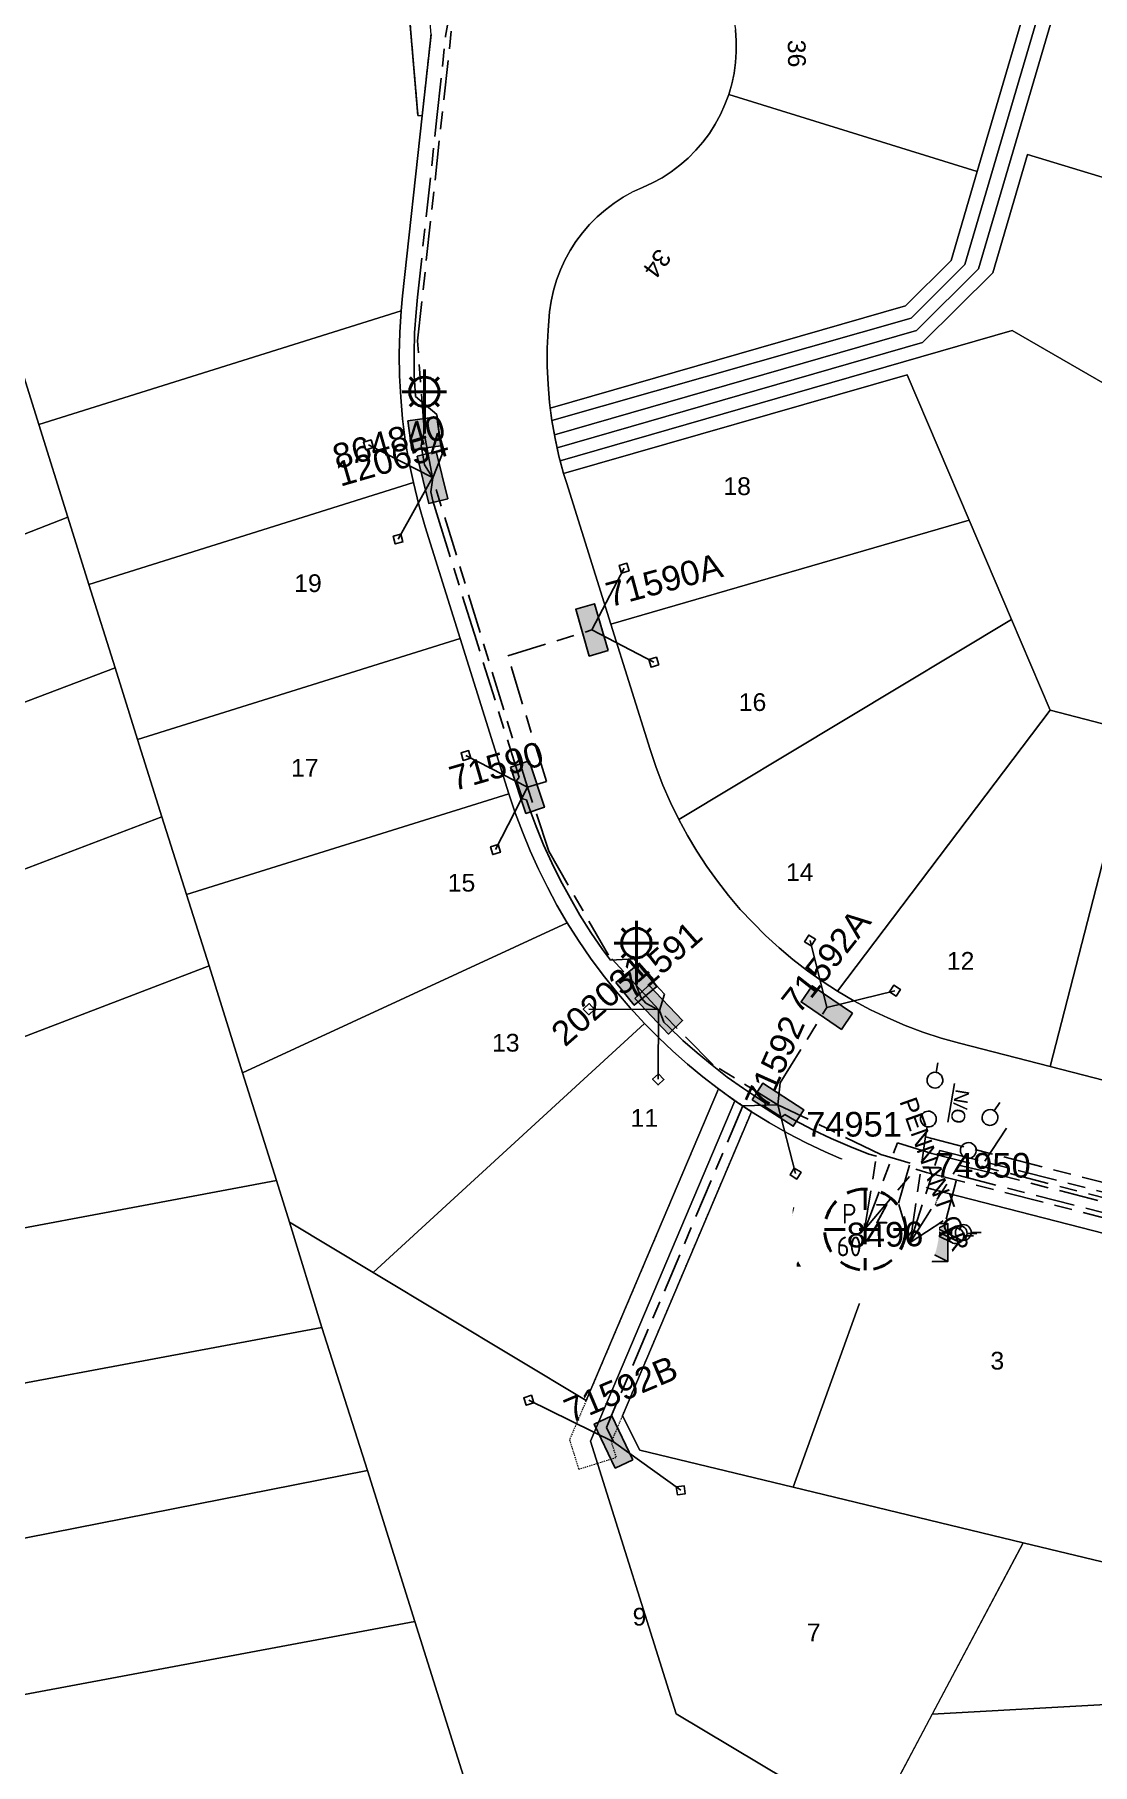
# Model space of a CAD drawing. Header units: metres. Extents: x 301080 to 303013, y 6182698 to 6183880.
# Drawn here: x 302124.9 to 302232.2, y 6183139.7 to 6183315.1 of the extents above; entities that cross this region are included whole.
import ezdxf
from ezdxf.enums import TextEntityAlignment as Align

# ---------------------------------------------------------------- set-up
doc = ezdxf.new("R2010")
doc.units = ezdxf.units.M
for name, pattern in [('Cable Exist UG', [8.2, 4, -1.2, 1.8, -1.2]), ('Dash', [5, 3, -2]), ('HIDDEN', [0.375, 0.25, -0.125]), ('HIDDEN2', [0.1875, 0.125, -0.0625])]:
    doc.linetypes.add(name, pattern=pattern)
doc.layers.get('0').update_dxf_attribs({"color": 6})
for name, color, linetype, lineweight in [('Cadastre Buildings_SP_EXT', 9, 'Continuous', 5), ('Cadastre Land Parcels_SP_EXT', 9, 'Continuous', 5), ('Cadastre Other Property_SP_EXT', 9, 'HIDDEN', 5), ('Cadastre Roads_SP_EXT', 9, 'Continuous', 5)]:
    doc.layers.add(name, color=color, linetype=linetype, lineweight=lineweight)
for name, color, linetype in [('Equip_HV_EXT', 7, 'Continuous'), ('Equip_LV_EXT', 7, 'Continuous'), ('Equip_SL_EXT', 7, 'Continuous'), ('Equip_SP_SL_EXT', 7, 'Continuous'), ('Mains_HV_EXT', 7, 'Continuous'), ('Mains_LV_EXT', 7, 'Continuous'), ('Mains_SL_EXT', 7, 'Continuous'), ('Services_SP_EXT', 7, 'Continuous'), ('Sub_SP_EXT', 7, 'Continuous'), ('SupportsUG_SP_LV_EXT', 7, 'Continuous'), ('SupportsUG_SP_LV_SL_EXT', 7, 'Continuous')]:
    doc.layers.add(name, color=color, linetype=linetype)
doc.styles.add('COLUMN_LABEL', font='arial.ttf')
doc.styles.add('iecARIAL', font='arial.ttf', dxfattribs={"height": 2})
doc.styles.add('IESYMBOL1', font='isocp.shx')
doc.styles.add('POLE_LABEL', font='arial.ttf')
doc.styles.add('SLCP_LABEL', font='arial.ttf', dxfattribs={"height": 3.5})
doc.styles.get("Standard").update_dxf_attribs({"font": 'arial.ttf'})
doc.styles.add('SWITCH_LABEL', font='arial.ttf', dxfattribs={"height": 2.5})

# ---------------------------------------------------------------- blocks, each defined once
blk = doc.blocks.new('SUB_PADMOUNT_EXT')
for points in [[(0, 0), (-3.84, 1.92), (-3.84, -1.92)], [(0, 0), (3.84, 1.92), (3.84, -1.92)]]:
    blk.add_hatch(color=256).paths.add_polyline_path(points)
for p, q in [((3.84, 1.92), (-3.84, -1.92)), ((-3.84, 1.92), (3.84, -1.92))]:
    blk.add_line(p, q)
blk.add_lwpolyline([(-3.84, -1.92), (3.84, -1.92), (3.84, 1.92), (-3.84, 1.92)], close=True)
for tag, height, flags, p in [('ASSET_NUM', 3.5, 8, (2, 2)), ('STREET_CODE', 0.2, 9, (1.5, 0)), ('CONSTRUCTED_VOLTAGE', 0.2, 9, (1.5, -0.2)), ('OPERATING_VOLTAGE', 0.2, 9, (1.5, -0.6)), ('ORIENTATION', 0.2, 9, (1.5, -0.8)), ('OWNED_BY', 0.2, 9, (1.5, -1)), ('OPERATED_BY', 0.2, 9, (1.5, -1.2)), ('SECONDARY_VOLTAGE', 0.2, 9, (1.5, -1.6)), ('STATE', 0.2, 9, (1.5, -1.8)), ('NO_PHASES', 0.2, 9, (1.5, -0.4)), ('MAINTAINED_BY', 0.2, 9, (1.5, -1.4)), ('SUBSTATION_TYPE', 0.2, 9, (1.5, -2.2)), ('STREETNAME', 0.2, 9, (1.5, -3)), ('SUBURB', 0.2, 9, (1.5, -3.2)), ('Z', 0.2, 1, (1.5, -3.6)), ('PARENT', 0.2, 9, (1.5, -2)), ('USAGE', 0.2, 9, (1.5, -2.4)), ('LEGEND', 0.2, 9, (1.5, -2.6)), ('LOCATION', 0.2, 9, (1.5, -2.8)), ('NOTES', 0.2, 9, (1.5, -3.4))]:
    blk.add_attdef(tag, text='', height=height, dxfattribs=dict(flags=flags)).set_placement(p, align=Align.MIDDLE_LEFT)
blk = doc.blocks.new('COLUMN_EXT')
blk.add_hatch(color=256).paths.add_polyline_path([(-1.49, 1.48), (-1.49, -1.49), (1.48, -1.49), (1.48, 1.48)])
blk.add_lwpolyline([(-1.49, -1.49), (1.48, -1.49), (1.48, 1.48), (-1.49, 1.48)], close=True)
for tag, height, style, flags, p in [('ASSET_NUM', 2.5, 'COLUMN_LABEL', 8, (2, 2)), ('STRUCTURE_PLANT_NUMBER', 0.2, 'POLE_LABEL', 9, (1.81, 0.03)), ('STREET_CODE', 0.2, 'COLUMN_LABEL', 9, (1.81, -0.2))]:
    blk.add_attdef(tag, text='', height=height, dxfattribs=dict(style=style, flags=flags)).set_placement(p, align=Align.MIDDLE_LEFT)
at = {"flags": 9}
for tag, p in [('COLUMN_TYPE', (1.81, -0.4)), ('OWNED_BY', (1.81, -0.6)), ('STATE', (1.81, -0.8)), ('USAGE', (1.81, -1)), ('STREETNAME', (1.81, -1.6)), ('SUBURB', (1.81, -1.8)), ('LEGEND', (1.81, -1.2)), ('LOCATION', (1.81, -1.4)), ('NOTES', (1.81, -2))]:
    blk.add_attdef(tag, text='', height=0.2, dxfattribs=at).set_placement(p, align=Align.MIDDLE_LEFT)
at = {"flags": 1}
blk.add_attdef('Z', (1.81, -2.35), '', height=0.2, dxfattribs=at)
blk = doc.blocks.new('PILLAR_EXT')
blk.add_hatch(color=256).paths.add_polyline_path([(-2.475, 0.99), (-2.475, -0.99), (2.475, -0.99), (2.475, 0.99)])
blk.add_lwpolyline([(-2.475, -0.99), (2.475, -0.99), (2.475, 0.99), (-2.475, 0.99)], close=True)
at = {"style": 'iecARIAL', "flags": 8}
blk.add_attdef('ASSET_NUM', (1.5, 3.5), '', height=2.5, dxfattribs=at)
for tag, p, flags in [('OWNED_BY', (0, -0.2), 9), ('STATE', (0, -0.4), 9), ('SUPPORT_TYPE', (0, -0.6), 9), ('STREETNAME', (0, -1.8), 9), ('USAGE', (0, -0.8), 9), ('LEGEND', (0, -1), 9), ('LOCATION', (0, -1.2), 9), ('NOTES', (0, -1.4), 9), ('PARENT', (0, -1.6), 9), ('SUBURB', (0, -2), 1)]:
    blk.add_attdef(tag, p, '', height=0.2, dxfattribs=dict(flags=flags))
blk = doc.blocks.new('SL_LANTERN_EXT')
at = {"lineweight": 40}
for p, q in [((-1.46, 5.68), (-1.06, 5.28)), ((0, 1.97), (0, 6.47)), ((1.46, 5.68), (1.06, 5.28)), ((-2.25, 4.22), (2.25, 4.22)), ((-1.46, 2.76), (-1.06, 3.16)), ((0, 0), (0, 2.72)), ((1.46, 2.76), (1.06, 3.16))]:
    blk.add_line(p, q, dxfattribs=at)
blk.add_circle((0, 4.22), 1.5, dxfattribs=at)
at = {"style": 'iecARIAL', "flags": 8}
blk.add_attdef('ASSET_NUM', (1.5, 1.5), '', height=2.5, dxfattribs=at)
for tag, p, height, flags in [('OPERATING_VOLTAGE', (0.98, -1.65), 0.2, 9), ('ORIENTATION', (0.98, -1.85), 0.2, 9), ('CONSTRUCTED_VOLTAGE', (0.98, -0.65), 0.2, 9), ('CONTROL_TYPE', (0.98, -0.85), 0.2, 9), ('LANTERN_PURPOSE', (0.98, -1.05), 0.2, 9), ('LANTERN_TYPE', (0.98, -1.25), 0.2, 9), ('NO_PHASES', (0.98, -1.45), 0.2, 9), ('LNUMBER', (2.18, -3.25), 2.5, 8), ('OWNED_BY', (0.98, -2.05), 0.2, 9), ('STATE', (0.98, -2.25), 0.2, 9), ('USAGE', (0.98, -2.45), 0.2, 9), ('CEXIST', (0.98, -2.65), 0.2, 9), ('CNEW', (0.98, -2.85), 0.2, 9), ('CNUMBER', (0.98, -3.05), 0.2, 9), ('CREMOVE', (0.98, -3.25), 0.2, 9), ('CREPLACE', (0.98, -3.45), 0.2, 9), ('LKINGHEIGHT', (0.98, -3.65), 0.2, 9), ('LBRACKET', (0.98, -3.85), 0.2, 9), ('LBRACKETVOCAB', (0.98, -4.05), 0.2, 9), ('LCATEGORY', (0.98, -4.25), 0.2, 9), ('LCHARGE1', (0.98, -4.45), 0.2, 9), ('LCHARGE1PERCENT', (0.98, -4.65), 0.2, 9), ('LCHARGE2', (0.98, -4.85), 0.2, 9), ('LCHARGE2PERCENT', (0.98, -5.05), 0.2, 9), ('LCHARGE3', (0.98, -5.25), 0.2, 9), ('LCHARGE3PERCENT', (0.98, -5.45), 0.2, 9), ('LEXIST', (0.98, -5.65), 0.2, 9), ('LLAMP', (0.98, -5.85), 0.2, 9), ('LLAMPVOCAB', (0.98, -6.05), 0.2, 9), ('LMAST', (0.98, -6.25), 0.2, 9), ('LMASTVOCAB', (0.98, -6.45), 0.2, 9), ('LNEW', (0.98, -6.65), 0.2, 9), ('LANTNUMBER', (0.98, -6.85), 0.2, 9), ('LOUTREACH', (0.98, -7.25), 0.2, 9), ('LOUTREACHVOCAB', (0.98, -7.45), 0.2, 9), ('LRATECODE', (0.98, -7.65), 0.2, 9), ('LREMOVE', (0.98, -7.85), 0.2, 9), ('LREPLACE', (0.98, -8.05), 0.2, 9), ('LTYPE', (0.98, -8.25), 0.2, 9), ('LTYPEVOCAB', (0.98, -8.45), 0.2, 9), ('LEGEND', (0.98, -8.65), 0.2, 9), ('LOCATION', (0.98, -8.85), 0.2, 9), ('STREETNAME', (0.98, -9.25), 0.2, 9), ('SUBURB', (0.98, -9.45), 0.2, 1), ('NOTES', (0.98, -9.05), 0.2, 9)]:
    blk.add_attdef(tag, p, '', height=height, dxfattribs=dict(flags=flags))
blk = doc.blocks.new('CCP_EXT')
at = {"flags": 9}
for tag, p in [('STATE', (0, -1.8)), ('LIFE_SUPPORT', (0, -1.6)), ('NOTES', (0, -2))]:
    blk.add_attdef(tag, text='', height=0.2, dxfattribs=at).set_placement(p, align=Align.MIDDLE_LEFT)
blk.add_wipeout([(0, 0.57), (0.57, 0), (0, -0.57), (-0.57, 0)])
blk.add_lwpolyline([(-0.57, 0), (0, 0.57), (0.57, 0), (0, -0.57), (-0.57, 0)])
at = {"flags": 1}
blk.add_attdef('Z', (0, 0), '', height=0.2, dxfattribs=at)
at = {"flags": 9}
for tag, p in [('CCP_TYPE', (0, 0)), ('CONSTRUCTED_VOLTAGE', (0, -0.2)), ('OPERATING_VOLTAGE', (0, -0.6)), ('ORIENTATION', (0, -0.8)), ('OWNED_BY', (0, -1)), ('NO_PHASES', (0, -0.4)), ('USAGE', (0, -1.2)), ('LEGEND', (0, -1.4))]:
    blk.add_attdef(tag, text='', height=0.2, dxfattribs=at).set_placement(p, align=Align.MIDDLE_LEFT)
blk = doc.blocks.new('LV_UG_DFUSE_CLOSED_EXT')
for points in [[(1, 0), (0, 0)], [(5.04, 0.73), (2.16, -0.72)], [(5.05, -0.71), (2.16, 0.72)], [(6.2, 0.01), (7.2, 0.01)]]:
    blk.add_lwpolyline(points)
for centre in [(1.8, 0), (5.4, 0.01)]:
    blk.add_circle(centre, 0.8)
at = {"flags": 9}
for tag, p in [('ACTUAL_STATUS', (0, 0)), ('CONSTRUCTED_VOLTAGE', (0, -0.2)), ('OPERATING_VOLTAGE', (0, -0.6)), ('ORIENTATION', (0, -0.8)), ('STATE', (0, -1)), ('SWITCH_TYPE', (0, -1.2)), ('NO_PHASES', (0, -0.4)), ('USAGE', (0, -1.4)), ('NOTES', (0, -1.6))]:
    blk.add_attdef(tag, text='', height=0.2, dxfattribs=at).set_placement(p, align=Align.MIDDLE_LEFT)
at = {"flags": 1}
blk.add_attdef('Z', (0, 0), '', height=0.2, dxfattribs=at)
blk = doc.blocks.new('SWG_HOLEC_SU_EXT')
blk.add_line((1.8, -2), (5.8, -2))
for points in [[(1, 0), (0, 0)], [(6.6, 0), (7.6, 0)]]:
    blk.add_lwpolyline(points)
for points in [[(1.8, -0.8, 1), (1.8, 0.8, 1)], [(5.8, -0.8, 1), (5.8, 0.8, 1)]]:
    blk.add_lwpolyline(points, format="xyb", close=True)
at = {"style": 'SWITCH_LABEL', "flags": 8}
blk.add_attdef('ASSET_NUM', text='', height=2.5, rotation=179.9544, dxfattribs=at).set_placement((-2.4, 0), align=Align.MIDDLE_LEFT)
at = {"flags": 1}
blk.add_attdef('Z', (0, 0), '', height=0.2, dxfattribs=at)
at = {"flags": 9}
for tag, p in [('ACTUAL_STATUS', (0, -0.4)), ('CONSTRUCTED_VOLTAGE', (0, -0.6)), ('OPERATING_VOLTAGE', (0, -1)), ('ORIENTATION', (0, -1.2)), ('OWNED_BY', (0, -1.4)), ('STATE', (0, -1.8)), ('NO_PHASES', (0, -0.8)), ('PARENT', (0, -1.6)), ('SWITCH_TYPE', (0, -2)), ('STREETNAME', (0, -2.6)), ('SUBURB', (0, -2.8)), ('USAGE', (0, -2.2)), ('LOCATION', (0, -2.4)), ('NOTES', (0, -3))]:
    blk.add_attdef(tag, text='', height=0.2, dxfattribs=at).set_placement(p, align=Align.MIDDLE_LEFT)
at = {"style": 'SWITCH_LABEL', "flags": 9}
blk.add_attdef('STREET_CODE', text='', height=0.2, dxfattribs=at).set_placement((0, -0.2), align=Align.MIDDLE_LEFT)
blk = doc.blocks.new('SWG_HOLEC_SU_NO_EXT')
blk.add_line((1.8, -2), (5.8, -2))
for points in [[(1, 0), (0, 0)], [(6.6, 0), (7.6, 0)]]:
    blk.add_lwpolyline(points)
for points in [[(1.8, -0.8, 1), (1.8, 0.8, 1)], [(5.8, -0.8, 1), (5.8, 0.8, 1)]]:
    blk.add_lwpolyline(points, format="xyb", close=True)
at = {"insert": (5.31, -3.64), "char_height": 1.4, "width": 3.8863, "attachment_point": 1, "rotation": 180}
blk.add_mtext('{\\fArial|b0|i0|c0|p34;N/O}', dxfattribs=at)
at = {"style": 'SWITCH_LABEL', "flags": 8}
blk.add_attdef('ASSET_NUM', text='', height=2.5, rotation=179.9544, dxfattribs=at).set_placement((-2.4, 0), align=Align.MIDDLE_LEFT)
at = {"flags": 1}
blk.add_attdef('Z', (0, 0), '', height=0.2, dxfattribs=at)
at = {"flags": 9}
for tag, p in [('ACTUAL_STATUS', (0, -0.4)), ('CONSTRUCTED_VOLTAGE', (0, -0.6)), ('OPERATING_VOLTAGE', (0, -1)), ('ORIENTATION', (0, -1.2)), ('OWNED_BY', (0, -1.4)), ('STATE', (0, -1.8)), ('NO_PHASES', (0, -0.8)), ('PARENT', (0, -1.6)), ('SWITCH_TYPE', (0, -2)), ('STREETNAME', (0, -2.6)), ('SUBURB', (0, -2.8)), ('USAGE', (0, -2.2)), ('LOCATION', (0, -2.4)), ('NOTES', (0, -3))]:
    blk.add_attdef(tag, text='', height=0.2, dxfattribs=at).set_placement(p, align=Align.MIDDLE_LEFT)
at = {"style": 'SWITCH_LABEL', "flags": 9}
blk.add_attdef('STREET_CODE', text='', height=0.2, dxfattribs=at).set_placement((0, -0.2), align=Align.MIDDLE_LEFT)
blk = doc.blocks.new('SLCP_ZELL_EXT')
blk.add_wipeout([(-0.24, 7.5), (-0.71, 7.47), (-1.17, 7.41), (-1.64, 7.32), (-2.09, 7.21), (-2.54, 7.06), (-2.98, 6.89), (-3.41, 6.69), (-3.82, 6.46), (-4.22, 6.21), (-4.6, 5.93), (-4.96, 5.63), (-5.31, 5.31), (-5.63, 4.96), (-5.93, 4.6), (-6.21, 4.22), (-6.46, 3.82), (-6.69, 3.41), (-6.89, 2.98), (-7.06, 2.54), (-7.21, 2.09), (-7.32, 1.64), (-7.41, 1.17), (-7.47, 0.71), (-7.5, 0.24), (-7.5, -0.24), (-7.47, -0.71), (-7.41, -1.17), (-7.32, -1.64), (-7.21, -2.09), (-7.06, -2.54), (-6.89, -2.98), (-6.69, -3.41), (-6.46, -3.82), (-6.21, -4.22), (-5.93, -4.6), (-5.63, -4.96), (-5.31, -5.31), (-4.96, -5.63), (-4.6, -5.93), (-4.22, -6.21), (-3.82, -6.46), (-3.41, -6.69), (-2.98, -6.89), (-2.54, -7.06), (-2.09, -7.21), (-1.64, -7.32), (-1.17, -7.41), (-0.71, -7.47), (-0.24, -7.5), (0.24, -7.5), (0.71, -7.47), (1.17, -7.41), (1.64, -7.32), (2.09, -7.21), (2.54, -7.06), (2.98, -6.89), (3.41, -6.69), (3.82, -6.46), (4.22, -6.21), (4.6, -5.93), (4.96, -5.63), (5.31, -5.31), (5.63, -4.96), (5.93, -4.6), (6.21, -4.22), (6.46, -3.82), (6.69, -3.41), (6.89, -2.98), (7.06, -2.54), (7.21, -2.09), (7.32, -1.64), (7.41, -1.17), (7.47, -0.71), (7.5, -0.24), (7.5, 0.24), (7.47, 0.71), (7.41, 1.17), (7.32, 1.64), (7.21, 2.09), (7.06, 2.54), (6.89, 2.98), (6.69, 3.41), (6.46, 3.82), (6.21, 4.22), (5.93, 4.6), (5.63, 4.96), (5.31, 5.31), (4.96, 5.63), (4.6, 5.93), (4.22, 6.21), (3.82, 6.46), (3.41, 6.69), (2.98, 6.89), (2.54, 7.06), (2.09, 7.21), (1.64, 7.32), (1.17, 7.41), (0.71, 7.47), (0.24, 7.5)])
at = {"linetype": 'Dash', "lineweight": 40, "ltscale": 0.7}
for p, q in [((0, 4.11), (0, -4.11)), ((-4.11, 0), (4.11, 0))]:
    blk.add_line(p, q, dxfattribs=at)
blk.add_circle((0, 0), 4.11, dxfattribs=at)
at = {"lineweight": 40, "style": 'IESYMBOL1'}
for s, p in [('P', (-1.6, 0)), ('Z', (1.7, 0)), ('60', (-1.61, -3.31))]:
    blk.add_text(s, height=2, dxfattribs=at).set_placement(p, align=Align.BOTTOM_CENTER)
at = {"style": 'SLCP_LABEL'}
for tag, height, flags, p in [('ASSET_NUM', 2.5, 8, (2, 2)), ('STREET_CODE', 0.2, 9, (0, -0.2))]:
    blk.add_attdef(tag, text='', height=height, dxfattribs=dict(at, flags=flags)).set_placement(p, align=Align.MIDDLE_LEFT)
at = {"flags": 1}
blk.add_attdef('Z', (0, 0), '', height=0.2, dxfattribs=at)
at = {"flags": 9}
for tag, p in [('CONSTRUCTED_VOLTAGE', (0, -0.4)), ('CONTROL_TYPE', (0, -0.6)), ('OPERATING_VOLTAGE', (0, -1)), ('ORIENTATION', (0, -1.2)), ('OWNED_BY', (0, -1.4)), ('NO_PHASES', (0, -0.8)), ('USAGE', (0, -1.6)), ('LOCATION', (0, -1.8)), ('STATE', (0, -2)), ('NOTES', (0, -2.2))]:
    blk.add_attdef(tag, text='', height=0.2, dxfattribs=at).set_placement(p, align=Align.MIDDLE_LEFT)

msp = doc.modelspace()

# ---------------------------------------------------------------- linework, layer by layer
at = {"layer": 'Cadastre Land Parcels_SP_EXT', "linetype": 'Continuous'}
for points in [[(302213.81, 6183286.38), (302219.26, 6183291.8), (302234.37, 6183343.2), (302237.4, 6183382.65), (302233.12, 6183383.09), (302206.18, 6183403.54), (302209.08, 6183369.71), (302210.43, 6183354.02), (302210.96, 6183347.87), (302222.71, 6183330.75), (302227.26, 6183324.14), (302220.53, 6183301.26), (302217.87, 6183292.21), (302213.26, 6183287.63), (302177.23, 6183277.24), (302177.4, 6183276), (302213.81, 6183286.38)], [(302165.14, 6183315.15), (302158.72, 6183389.17), (302128.82, 6183391.67), (302128.37, 6183386.25), (302126.96, 6183369.75), (302158.68, 6183367.08), (302163.81, 6183306.94), (302164.24, 6183306.89), (302165.14, 6183315.15)], [(302260.39, 6183323.07), (302272.63, 6183330.93), (302277.01, 6183378.68), (302258.03, 6183380.57), (302237.4, 6183382.65), (302234.37, 6183343.2), (302219.26, 6183291.8), (302213.81, 6183286.38), (302177.4, 6183276), (302177.65, 6183274.55), (302214.36, 6183285.13), (302220.65, 6183291.38), (302229.75, 6183322.31), (302254.6, 6183319.36), (302260.39, 6183323.07)], [(302164.24, 6183306.89), (302163.81, 6183306.94), (302158.68, 6183367.08), (302126.96, 6183369.75), (302126.27, 6183362.32), (302123.67, 6183330.26), (302123.12, 6183323.55), (302121.06, 6183304.64), (302119.82, 6183293.26), (302120.64, 6183290.63), (302125.36, 6183275.59), (302162.12, 6183287.11), (302162.25, 6183288.64), (302164.24, 6183306.89)], [(302227.26, 6183324.14), (302222.71, 6183330.75), (302194.99, 6183319.69), (302195.3, 6183318.84), (302195.62, 6183317.78), (302195.85, 6183316.7), (302196.01, 6183315.61), (302196.09, 6183314.51), (302196.09, 6183313.4), (302196.02, 6183312.3), (302195.86, 6183311.21), (302195.63, 6183310.13), (302195.32, 6183309.06), (302220.53, 6183301.26), (302227.26, 6183324.14)], [(302260.39, 6183323.07), (302254.6, 6183319.36), (302229.75, 6183322.31), (302220.65, 6183291.38), (302214.36, 6183285.13), (302177.65, 6183274.55), (302177.71, 6183274.18), (302177.92, 6183273.23), (302214.99, 6183283.91), (302222.09, 6183290.96), (302225.62, 6183302.97), (302274.37, 6183288.15), (302273.16, 6183292.05), (302265.8, 6183309.94), (302260.39, 6183323.07)], [(302213.26, 6183287.63), (302217.87, 6183292.21), (302220.53, 6183301.26), (302195.32, 6183309.06), (302194.94, 6183308.03), (302194.48, 6183307.02), (302193.95, 6183306.05), (302193.36, 6183305.12), (302192.7, 6183304.23), (302191.98, 6183303.4), (302191.2, 6183302.61), (302190.37, 6183301.89), (302189.48, 6183301.22), (302188.56, 6183300.62), (302187.59, 6183300.09), (302186.59, 6183299.63), (302185.59, 6183299.17), (302184.62, 6183298.63), (302183.7, 6183298.04), (302182.82, 6183297.37), (302181.99, 6183296.65), (302181.21, 6183295.87), (302180.49, 6183295.04), (302179.83, 6183294.16), (302179.23, 6183293.23), (302178.71, 6183292.26), (302178.25, 6183291.26), (302177.87, 6183290.23), (302177.55, 6183289.17), (302177.32, 6183288.1), (302177.16, 6183287.01), (302177, 6183285.17), (302176.92, 6183283.33), (302176.92, 6183281.49), (302177, 6183279.65), (302177.16, 6183277.82), (302177.23, 6183277.24), (302213.26, 6183287.63)], [(302274.37, 6183288.15), (302225.62, 6183302.97), (302222.09, 6183290.96), (302214.99, 6183283.91), (302177.92, 6183273.23), (302178.11, 6183272.39), (302178.23, 6183271.91), (302224.06, 6183285.11), (302286.49, 6183249.08), (302283.02, 6183260.26), (302278.01, 6183276.41), (302274.37, 6183288.15)], [(302115.58, 6183261.22), (302128.3, 6183266.2), (302125.36, 6183275.59), (302120.64, 6183290.63), (302119.36, 6183289.77), (302116.67, 6183287.96), (302070.76, 6183256.78), (302075.08, 6183245.36), (302115.58, 6183261.22)], [(302224.06, 6183285.11), (302178.23, 6183271.91), (302178.58, 6183270.61), (302213.42, 6183280.62), (302219.69, 6183265.9), (302224, 6183255.8), (302227.93, 6183246.6), (302236.65, 6183244.35), (302252.11, 6183240.36), (302267.64, 6183236.37), (302282.33, 6183232.6), (302286.49, 6183249.08), (302224.06, 6183285.11)], [(302219.69, 6183265.9), (302213.42, 6183280.62), (302178.58, 6183270.61), (302178.86, 6183269.69), (302183.36, 6183255.34), (302219.69, 6183265.9)], [(302168.1, 6183253.88), (302164.55, 6183265.21), (302163.9, 6183267.43), (302163.35, 6183269.69), (302130.45, 6183259.37), (302133.11, 6183250.91), (302135.38, 6183243.63), (302168.1, 6183253.88)], [(302113.21, 6183243.35), (302133.11, 6183250.91), (302130.45, 6183259.37), (302128.3, 6183266.2), (302115.58, 6183261.22), (302075.08, 6183245.36), (302081.78, 6183231.41), (302113.21, 6183243.35)], [(302224, 6183255.8), (302219.69, 6183265.9), (302183.36, 6183255.34), (302187.35, 6183242.62), (302187.96, 6183240.8), (302188.65, 6183239.01), (302189.42, 6183237.25), (302190.26, 6183235.53), (302224, 6183255.8)], [(302227.93, 6183246.6), (302224, 6183255.8), (302190.26, 6183235.53), (302191.14, 6183233.9), (302192.09, 6183232.32), (302193.1, 6183230.77), (302194.17, 6183229.27), (302195.31, 6183227.82), (302196.5, 6183226.41), (302197.76, 6183225.06), (302199.07, 6183223.75), (302200.43, 6183222.51), (302201.84, 6183221.32), (302203.3, 6183220.18), (302204.8, 6183219.12), (302206.35, 6183218.11), (302227.93, 6183246.6)], [(302173.04, 6183238.13), (302168.1, 6183253.88), (302135.38, 6183243.63), (302137.85, 6183235.78), (302140.33, 6183227.92), (302173.04, 6183238.13)], [(302110.85, 6183225.52), (302137.85, 6183235.78), (302135.38, 6183243.63), (302133.11, 6183250.91), (302113.21, 6183243.35), (302081.78, 6183231.41), (302087.41, 6183216.6), (302110.85, 6183225.52)], [(302236.65, 6183244.35), (302227.93, 6183246.6), (302206.35, 6183218.11), (302208.01, 6183217.13), (302209.71, 6183216.22), (302211.45, 6183215.39), (302213.22, 6183214.63), (302215.02, 6183213.95), (302216.86, 6183213.35), (302218.71, 6183212.83), (302227.92, 6183210.46), (302236.65, 6183244.35)], [(302252.11, 6183240.36), (302236.65, 6183244.35), (302227.92, 6183210.46), (302243.41, 6183206.47), (302252.11, 6183240.36)], [(302178.95, 6183225.03), (302177.91, 6183226.84), (302176.94, 6183228.65), (302176.03, 6183230.49), (302175.18, 6183232.36), (302174.4, 6183234.26), (302173.68, 6183236.19), (302173.04, 6183238.13), (302140.33, 6183227.92), (302142.64, 6183220.67), (302146.03, 6183209.82), (302178.95, 6183225.03)], [(302108.48, 6183207.58), (302142.64, 6183220.67), (302140.33, 6183227.92), (302137.85, 6183235.78), (302110.85, 6183225.52), (302087.41, 6183216.6), (302091.79, 6183201.18), (302108.48, 6183207.58)], [(302159.28, 6183189.59), (302186.8, 6183214.83), (302185.34, 6183216.41), (302183.94, 6183218.04), (302182.59, 6183219.73), (302181.31, 6183221.46), (302180.1, 6183223.24), (302178.95, 6183225.03), (302146.03, 6183209.82), (302149.46, 6183198.92), (302150.77, 6183194.67), (302159.28, 6183189.59)], [(302106.26, 6183190.79), (302149.46, 6183198.92), (302146.03, 6183209.82), (302142.64, 6183220.67), (302108.48, 6183207.58), (302091.79, 6183201.18), (302092.93, 6183198.19), (302094.81, 6183188.64), (302106.26, 6183190.79)], [(302194.28, 6183208.21), (302192.7, 6183209.43), (302191.16, 6183210.7), (302189.66, 6183212.03), (302188.2, 6183213.4), (302186.8, 6183214.83), (302159.28, 6183189.59), (302180.88, 6183176.59), (302194.28, 6183208.21)], [(302195.94, 6183207), (302194.28, 6183208.21), (302180.88, 6183176.59), (302159.28, 6183189.59), (302150.77, 6183194.67), (302154.07, 6183183.99), (302158.68, 6183169.48), (302163.49, 6183154.17), (302171.06, 6183130.09), (302174.26, 6183119.66), (302204.34, 6183102.79), (302218.92, 6183094.69), (302230.37, 6183104.34), (302217.45, 6183128.37), (302209.73, 6183133), (302189.99, 6183144.81), (302181.31, 6183172.48), (302195.94, 6183207)], [(302225.19, 6183162.15), (302201.86, 6183167.8), (302186.31, 6183171.56), (302184.56, 6183175.03), (302197.64, 6183205.88), (302195.94, 6183207), (302181.31, 6183172.48), (302189.99, 6183144.81), (302209.73, 6183133), (302225.19, 6183162.15)], [(302213.05, 6183198.85), (302211.02, 6183199.48), (302209.02, 6183200.19), (302207.04, 6183200.97), (302205.09, 6183201.81), (302203.18, 6183202.73), (302201.29, 6183203.72), (302199.45, 6183204.77), (302197.64, 6183205.88), (302184.56, 6183175.03), (302186.31, 6183171.56), (302201.86, 6183167.8), (302213.05, 6183198.85)], [(302104.12, 6183174.68), (302154.07, 6183183.99), (302150.77, 6183194.67), (302149.46, 6183198.92), (302106.26, 6183190.79), (302094.81, 6183188.64), (302097.72, 6183173.49), (302104.12, 6183174.68)], [(302234.03, 6183160.01), (302242.07, 6183191.31), (302214.97, 6183198.27), (302213.05, 6183198.85), (302201.86, 6183167.8), (302225.19, 6183162.15), (302234.03, 6183160.01)], [(302101.95, 6183158.29), (302158.68, 6183169.48), (302154.07, 6183183.99), (302104.12, 6183174.68), (302097.72, 6183173.49), (302100.72, 6183158.05), (302101.95, 6183158.29)], [(302163.49, 6183154.17), (302158.68, 6183169.48), (302101.95, 6183158.29), (302100.72, 6183158.05), (302101.43, 6183154.35), (302103.62, 6183143), (302163.49, 6183154.17)], [(302256.29, 6183154.63), (302234.03, 6183160.01), (302225.19, 6183162.15), (302215.97, 6183144.77), (302244.48, 6183146.38), (302253.92, 6183145.52), (302256.29, 6183154.63)], [(302171.06, 6183130.09), (302163.49, 6183154.17), (302103.62, 6183143), (302104.85, 6183136.61), (302104.87, 6183130.19), (302171.06, 6183130.09)], [(302252.76, 6183137.81), (302252.79, 6183138.5), (302252.93, 6183140.22), (302253.16, 6183141.93), (302253.47, 6183143.63), (302253.86, 6183145.31), (302253.92, 6183145.52), (302244.48, 6183146.38), (302215.97, 6183144.77), (302209.72, 6183133), (302217.45, 6183128.37), (302252.76, 6183137.81)]]:
    msp.add_lwpolyline(points, close=True, dxfattribs=at)
at = {"layer": 'Cadastre Other Property_SP_EXT', "linetype": 'HIDDEN2'}
msp.add_lwpolyline([(302158.68, 6183367.09), (302163.81, 6183306.95), (302164.24, 6183306.9), (302165.14, 6183315.16)], dxfattribs=at)
msp.add_lwpolyline([(302210.71, 6183192.26), (302214.4, 6183191.15), (302216.77, 6183197.82), (302214.83, 6183198.33), (302213.05, 6183198.86), (302210.71, 6183192.26)], close=True, dxfattribs=at)
at = {"layer": 'Mains_HV_EXT', "linetype": 'Cable Exist UG'}
msp.add_lwpolyline([(302218.63, 6183200.45), (302220.94, 6183199.93), (302268.78, 6183187.56), (302316.38, 6183175.46), (302427.42, 6183098.54), (302434.1, 6183093.92), (302438.58, 6183090.37), (302460.24, 6183073.25), (302459.7, 6183071.17), (302449.96, 6183032.94), (302465.53, 6183029.05), (302471.96, 6183030.46)], dxfattribs=at)
at = {"layer": 'Mains_LV_EXT', "linetype": 'Cable Exist UG'}
for points in [[(302165.28, 6183270.22), (302164.46, 6183274.68), (302163.77, 6183284.07), (302167.37, 6183317.13), (302168.44, 6183319.97), (302169.31, 6183321.7), (302170.53, 6183323.24), (302172.9, 6183322.59), (302175.59, 6183324.47), (302177.71, 6183325.05), (302177.69, 6183327.09)], [(302174.92, 6183238.8), (302176.83, 6183239.39), (302172.92, 6183252.13), (302181.45, 6183254.75)], [(302200.32, 6183206.59), (302200.54, 6183208.8), (302205.26, 6183216.44)], [(302200.32, 6183206.59), (302196.76, 6183206.47), (302182.93, 6183173.84), (302183.65, 6183172.39)]]:
    msp.add_lwpolyline(points, dxfattribs=at)
at = {"layer": 'Mains_SL_EXT', "linetype": 'Cable Exist UG'}
for points in [[(302165.33, 6183270.17), (302166.27, 6183272.59), (302166.27, 6183272.59), (302166, 6183274.51), (302165.74, 6183276.61), (302163.56, 6183278.43), (302163.56, 6183278.43), (302163.44, 6183280.59), (302163.42, 6183282.73), (302163.46, 6183284.87), (302163.62, 6183286.99), (302163.76, 6183288.49), (302165.74, 6183306.73), (302166.62, 6183314.97), (302166.96, 6183317.03)], [(302165.27, 6183270.21), (302164.49, 6183271.5), (302164.49, 6183271.5), (302164.37, 6183272.1), (302164.15, 6183273.42), (302164.4, 6183274.7)], [(302188.32, 6183216.16), (302186.92, 6183216.9), (302186.92, 6183216.9), (302186.48, 6183217.4), (302186.4, 6183217.5), (302185.92, 6183218.83)]]:
    msp.add_lwpolyline(points, dxfattribs=at)

# ---------------------------------------------------------------- block references
at = {"layer": 'Equip_HV_EXT'}
ref = msp.add_blockref('SWG_HOLEC_SU_NO_EXT', (302215.28, 6183203.36), dxfattribs=dict(at, rotation=80.54240522949347))
ref.add_attrib('ASSET_NUM', '74951', dxfattribs={"layer": '0', "height": 2.5, "style": 'SWITCH_LABEL'}).set_placement((302212.88, 6183204.61), align=Align.MIDDLE_RIGHT)
ref = msp.add_blockref('SWG_HOLEC_SU_EXT', (302218.63, 6183200.45), dxfattribs=dict(at, rotation=56.71882010795377))
ref.add_attrib('ASSET_NUM', '74950', dxfattribs={"layer": '0', "height": 2.5, "style": 'SWITCH_LABEL'}).set_placement((302216.23, 6183201.7), align=Align.TOP_LEFT)
at = {"layer": 'Equip_LV_EXT'}
for p in [(302212.96, 6183193.29), (302213.3, 6183193.53), (302213.71, 6183193.62)]:
    msp.add_blockref('LV_UG_DFUSE_CLOSED_EXT', p, dxfattribs=at)
at = {"layer": 'Equip_SP_SL_EXT'}
for p in [(302164.46, 6183274.68), (302185.96, 6183218.77)]:
    msp.add_blockref('SL_LANTERN_EXT', p, dxfattribs=at)
at = {"layer": 'Sub_SP_EXT'}
ref = msp.add_blockref('SUB_PADMOUNT_EXT', (302213.71, 6183192.62), dxfattribs=at)
ref.add_attrib('ASSET_NUM', '43243', dxfattribs={"layer": '0', "height": 3.5}).set_placement((302215.71, 6183192.87), align=Align.TOP_RIGHT)
at = {"layer": 'SupportsUG_SP_LV_EXT'}
ref = msp.add_blockref('PILLAR_EXT', (302165.28, 6183270.22), dxfattribs=dict(at, rotation=283.7577248476064))
ref.add_attrib('ASSET_NUM', '120654', dxfattribs={"layer": '0', "height": 2.5, "rotation": 16.2125, "style": 'iecARIAL'}).set_placement((302166.78, 6183273.72), align=Align.MIDDLE_RIGHT)
ref = msp.add_blockref('PILLAR_EXT', (302181.45, 6183254.75), dxfattribs=dict(at, rotation=106.1748766359115))
ref.add_attrib('ASSET_NUM', '71590A', dxfattribs={"layer": '0', "height": 2.5, "rotation": 15.0901, "style": 'iecARIAL'}).set_placement((302182.95, 6183258.25), align=Align.MIDDLE_LEFT)
ref = msp.add_blockref('PILLAR_EXT', (302174.92, 6183238.8), dxfattribs=dict(at, rotation=288.2964509737624))
ref.add_attrib('ASSET_NUM', '71590', dxfattribs={"layer": '0', "height": 2.5, "rotation": 16.2125, "style": 'iecARIAL'}).set_placement((302176.42, 6183242.3), align=Align.MIDDLE_RIGHT)
ref = msp.add_blockref('PILLAR_EXT', (302205.26, 6183216.44), dxfattribs=dict(at, rotation=145.7718079660394))
ref.add_attrib('ASSET_NUM', '71592A', dxfattribs={"layer": '0', "height": 2.5, "rotation": 51.7483, "style": 'iecARIAL'}).set_placement((302206.76, 6183219.94), align=Align.BOTTOM_CENTER)
ref = msp.add_blockref('PILLAR_EXT', (302188.22, 6183216.24), dxfattribs=dict(at, rotation=313.5239009227591))
ref.add_attrib('ASSET_NUM', '71591', dxfattribs={"layer": '0', "height": 2.5, "rotation": 41.4086, "style": 'iecARIAL'}).set_placement((302189.72, 6183219.74), align=Align.BOTTOM_CENTER)
ref = msp.add_blockref('PILLAR_EXT', (302200.32, 6183206.59), dxfattribs=dict(at, rotation=327.161187714554))
ref.add_attrib('ASSET_NUM', '71592', dxfattribs={"layer": '0', "height": 2.5, "rotation": 65.9253, "style": 'iecARIAL'}).set_placement((302201.82, 6183210.09), align=Align.BOTTOM_CENTER)
ref = msp.add_blockref('PILLAR_EXT', (302183.65, 6183172.39), dxfattribs=dict(at, rotation=115.462613440664))
ref.add_attrib('ASSET_NUM', '71592B', dxfattribs={"layer": '0', "height": 2.5, "rotation": 22.9438, "style": 'iecARIAL'}).set_placement((302185.15, 6183175.89), align=Align.BOTTOM_CENTER)
at = {"layer": 'SupportsUG_SP_LV_SL_EXT'}
ref = msp.add_blockref('COLUMN_EXT', (302164.46, 6183274.68), dxfattribs=dict(at, rotation=278.008611799141))
ref.add_attrib('ASSET_NUM', '864840', dxfattribs={"layer": '0', "height": 2.5, "rotation": 15.9007, "style": 'COLUMN_LABEL'}).set_placement((302166.46, 6183275.43), align=Align.MIDDLE_RIGHT)
ref = msp.add_blockref('COLUMN_EXT', (302185.96, 6183218.77), dxfattribs=dict(at, rotation=309.4434592080646))
ref.add_attrib('ASSET_NUM', '202031', dxfattribs={"layer": '0', "height": 2.5, "rotation": 41.4086, "style": 'COLUMN_LABEL'}).set_placement((302187.96, 6183219.52), align=Align.BOTTOM_RIGHT)

# ---------------------------------------------------------------- texts
at = {"layer": 'Cadastre Land Parcels_SP_EXT'}
for s, rotation, p in [('36', 270.7707, (302201.31, 6183314.6)), ('34', 233.3929, (302188.18, 6183293.57))]:
    msp.add_text(s, height=1.8, rotation=rotation, dxfattribs=at).set_placement(p)
for s, p in [('18', (302194.78, 6183268.43)), ('19', (302151.26, 6183258.59)), ('16', (302196.34, 6183246.53)), ('17', (302150.94, 6183239.87)), ('14', (302201.13, 6183229.28)), ('15', (302166.83, 6183228.21)), ('12', (302217.44, 6183220.28)), ('13', (302171.32, 6183211.98)), ('11', (302185.37, 6183204.35)), ('5', (302201.63, 6183194.4)), ('3', (302221.86, 6183179.73)), ('9', (302185.58, 6183153.76)), ('7', (302203.25, 6183152.17))]:
    msp.add_text(s, height=1.8, dxfattribs=at).set_placement(p)
at = {"layer": 'Cadastre Roads_SP_EXT'}
msp.add_text('PENNANT CR', height=1.8, rotation=289.4891, dxfattribs=at).set_placement((302212.61, 6183206.94))

# ---------------------------------------------------------------- next in the draw order: block references
at = {"layer": 'Services_SP_EXT'}
for p, rotation in [((302158.79, 6183273.52), 151.8192410751227), ((302161.79, 6183263.97), 239.6188661562657), ((302184.72, 6183261.02), 61.29866275036603), ((302187.72, 6183251.47), 152.4016973608856), ((302168.68, 6183242.01), 151.6031541352447), ((302171.67, 6183232.47), 241.6483827068687), ((302203.57, 6183223.25), 102.715484792866), ((302212.18, 6183218.16), 12.81115440776165), ((302181.15, 6183216.28), 178.469563499065), ((302188.18, 6183209.17), 268.5057484320943), ((302202.1, 6183199.61), 283.2160069206332), ((302175.05, 6183176.61), 152.6965940671271), ((302190.46, 6183167.48), 323.0274245466396)]:
    msp.add_blockref('CCP_EXT', p, dxfattribs=dict(at, rotation=rotation))
msp.add_blockref('CCP_EXT', (302211.04, 6183188.39), dxfattribs=at)

# ---------------------------------------------------------------- next in the draw order: linework, layer by layer
at = {"layer": 'Cadastre Buildings_SP_EXT', "linetype": 'Continuous'}
msp.add_lwpolyline([(302163.35, 6183269.69), (302162.9, 6183271.83), (302162.53, 6183273.99), (302162.25, 6183276.16), (302162.06, 6183278.35), (302161.94, 6183280.54), (302161.91, 6183282.73), (302161.97, 6183284.92), (302162.12, 6183287.11), (302125.36, 6183275.59), (302128.3, 6183266.2), (302130.45, 6183259.37), (302163.35, 6183269.69)], close=True, dxfattribs=at)
at = {"layer": 'Cadastre Other Property_SP_EXT', "linetype": 'HIDDEN2'}
msp.add_lwpolyline([(302197.64, 6183205.89), (302195.94, 6183207.01), (302194.28, 6183208.22), (302179.18, 6183172.6), (302180.11, 6183169.63), (302183.93, 6183170.83), (302183.44, 6183172.39), (302197.64, 6183205.89)], close=True, dxfattribs=at)
at = {"layer": 'Cadastre Roads_SP_EXT', "linetype": 'Continuous'}
for points in [[(302165.14, 6183315.15), (302164.24, 6183306.89), (302162.25, 6183288.64), (302162.12, 6183287.11), (302161.97, 6183284.92), (302161.91, 6183282.73), (302161.94, 6183280.54), (302162.06, 6183278.35), (302162.25, 6183276.16), (302162.53, 6183273.99), (302162.9, 6183271.83), (302163.35, 6183269.69), (302163.9, 6183267.43), (302164.55, 6183265.21), (302168.1, 6183253.88), (302173.04, 6183238.13), (302173.68, 6183236.19), (302174.4, 6183234.26), (302175.18, 6183232.36), (302176.03, 6183230.49), (302176.94, 6183228.65), (302177.91, 6183226.84), (302178.95, 6183225.03), (302180.1, 6183223.24), (302181.31, 6183221.46), (302182.59, 6183219.73), (302183.94, 6183218.04), (302185.34, 6183216.41), (302186.8, 6183214.83), (302188.2, 6183213.4), (302189.66, 6183212.03), (302191.16, 6183210.7), (302192.7, 6183209.43), (302194.28, 6183208.21), (302195.94, 6183207), (302197.64, 6183205.88), (302199.45, 6183204.77), (302201.29, 6183203.72), (302203.18, 6183202.73), (302205.09, 6183201.81), (302207.04, 6183200.97), (302209.02, 6183200.19), (302211.02, 6183199.48), (302213.05, 6183198.85), (302214.97, 6183198.27), (302242.07, 6183191.31)], [(302243.41, 6183206.47), (302227.92, 6183210.46), (302218.71, 6183212.83), (302216.86, 6183213.35), (302215.02, 6183213.95), (302213.22, 6183214.63), (302211.45, 6183215.39), (302209.71, 6183216.22), (302208.01, 6183217.13), (302206.35, 6183218.11), (302204.8, 6183219.12), (302203.3, 6183220.18), (302201.84, 6183221.32), (302200.43, 6183222.51), (302199.07, 6183223.75), (302197.76, 6183225.06), (302196.5, 6183226.41), (302195.31, 6183227.82), (302194.17, 6183229.27), (302193.1, 6183230.77), (302192.09, 6183232.32), (302191.14, 6183233.9), (302190.26, 6183235.53), (302189.42, 6183237.25), (302188.65, 6183239.01), (302187.96, 6183240.8), (302187.35, 6183242.62), (302183.36, 6183255.34), (302178.86, 6183269.69), (302178.58, 6183270.61), (302178.11, 6183272.39), (302177.71, 6183274.18), (302177.4, 6183276), (302177.16, 6183277.82), (302177, 6183279.65), (302176.92, 6183281.49), (302176.92, 6183283.33), (302177, 6183285.17), (302177.16, 6183287.01), (302177.32, 6183288.1), (302177.55, 6183289.17), (302177.87, 6183290.23), (302178.25, 6183291.26), (302178.71, 6183292.26), (302179.23, 6183293.23), (302179.83, 6183294.15), (302180.49, 6183295.04), (302181.21, 6183295.87), (302181.99, 6183296.65), (302182.82, 6183297.37), (302183.7, 6183298.04), (302184.62, 6183298.63), (302185.58, 6183299.17), (302186.59, 6183299.63), (302187.59, 6183300.09), (302188.56, 6183300.62), (302189.48, 6183301.22), (302190.37, 6183301.89), (302191.2, 6183302.61), (302191.98, 6183303.4), (302192.7, 6183304.23), (302193.36, 6183305.12), (302193.95, 6183306.05), (302194.48, 6183307.02), (302194.94, 6183308.03), (302195.32, 6183309.06), (302195.63, 6183310.12), (302195.86, 6183311.2), (302196.02, 6183312.3), (302196.09, 6183313.4), (302196.09, 6183314.51), (302196.01, 6183315.61)]]:
    msp.add_lwpolyline(points, dxfattribs=at)
at = {"layer": 'Mains_LV_EXT', "linetype": 'Cable Exist UG'}
for points in [[(302174.92, 6183238.8), (302165.28, 6183270.22)], [(302188.22, 6183216.24), (302183.14, 6183221.75), (302177.08, 6183232.31), (302174.92, 6183238.8)], [(302200.32, 6183206.59), (302193.76, 6183210.64), (302188.22, 6183216.24)]]:
    msp.add_lwpolyline(points, dxfattribs=at)
at = {"layer": 'Mains_SL_EXT', "linetype": 'Cable Exist UG'}
msp.add_lwpolyline([(302188.3, 6183216.16), (302188.81, 6183217.8), (302188.81, 6183217.8), (302187.95, 6183218.74), (302186.63, 6183220.26), (302185.75, 6183221.4), (302183.33, 6183221.27), (302183.33, 6183221.27), (302182.53, 6183222.35), (302181.35, 6183224.05), (302180.23, 6183225.81), (302179.23, 6183227.57), (302178.27, 6183229.33), (302177.39, 6183231.13), (302176.55, 6183232.95), (302175.79, 6183234.81), (302175.09, 6183236.69), (302174.81, 6183237.53), (302174.4, 6183237.63), (302173.79, 6183239.46), (302174.07, 6183239.8), (302169.53, 6183254.33), (302165.99, 6183265.65), (302165.33, 6183267.83), (302165.11, 6183268.77), (302165.33, 6183270.17)], dxfattribs=at)
at = {"layer": 'Services_SP_EXT'}
for points in [[(302165.28, 6183270.22), (302158.79, 6183273.52)], [(302165.28, 6183270.22), (302161.79, 6183263.97)], [(302181.45, 6183254.75), (302184.72, 6183261.02)], [(302181.45, 6183254.75), (302187.72, 6183251.47)], [(302174.92, 6183238.8), (302168.68, 6183242.01)], [(302174.92, 6183238.8), (302171.67, 6183232.47)], [(302205.26, 6183216.44), (302203.57, 6183223.25)], [(302205.26, 6183216.44), (302212.18, 6183218.16)], [(302188.22, 6183216.24), (302181.15, 6183216.28)], [(302188.22, 6183216.24), (302188.18, 6183209.17)], [(302200.32, 6183206.59), (302202.1, 6183199.61)], [(302211.04, 6183188.39), (302213.71, 6183192.62)], [(302183.65, 6183172.39), (302175.05, 6183176.61)], [(302183.65, 6183172.39), (302190.46, 6183167.48)]]:
    msp.add_lwpolyline(points, dxfattribs=at)

# ---------------------------------------------------------------- next in the draw order: block references
at = {"layer": 'Equip_SL_EXT'}
ref = msp.add_blockref('SLCP_ZELL_EXT', (302209.15, 6183193.93), dxfattribs=at)
ref.add_attrib('ASSET_NUM', '8496', dxfattribs={"layer": '0', "height": 2.5, "rotation": 1, "style": 'SLCP_LABEL'}).set_placement((302211.15, 6183194.68), align=Align.TOP_CENTER)

# ---------------------------------------------------------------- next in the draw order: linework, layer by layer
at = {"layer": 'Mains_HV_EXT', "linetype": 'Cable Exist UG'}
for points in [[(302215.28, 6183203.33), (302268.64, 6183189.64), (302270.28, 6183196.43), (302302.23, 6183188.2), (302309.24, 6183192.35), (302328.65, 6183269.23)], [(302213.71, 6183192.62), (302215.28, 6183203.36)], [(302213.71, 6183192.62), (302218.63, 6183200.45)]]:
    msp.add_lwpolyline(points, dxfattribs=at)
at = {"layer": 'Mains_LV_EXT', "linetype": 'Cable Exist UG'}
for points in [[(302213.71, 6183192.62), (302212.54, 6183196.62), (302213.71, 6183200.67), (302210.75, 6183201.54), (302200.32, 6183206.59)], [(302213.71, 6183192.62), (302216.74, 6183201.96), (302269.25, 6183188.48), (302270.29, 6183186.14), (302308.48, 6183176.32)], [(302213.71, 6183192.62), (302217.36, 6183195), (302218.55, 6183199.43), (302240.18, 6183193.87)]]:
    msp.add_lwpolyline(points, dxfattribs=at)
at = {"layer": 'Mains_SL_EXT', "linetype": 'Cable Exist UG'}
for points in [[(302209.09, 6183193.92), (302210.3, 6183201.36), (302210.3, 6183201.36), (302209.53, 6183201.58), (302207.61, 6183202.34), (302205.71, 6183203.18), (302203.85, 6183204.06), (302202.01, 6183205.04), (302201.01, 6183205.6), (302200.68, 6183205.34), (302199, 6183206.4), (302199.03, 6183206.78), (302198.43, 6183207.14), (302196.81, 6183208.24), (302195.17, 6183209.4), (302193.63, 6183210.6), (302192.13, 6183211.84), (302190.67, 6183213.12), (302189.25, 6183214.48), (302188.75, 6183214.98), (302188.3, 6183216.16)], [(302209.16, 6183194), (302212.44, 6183202.72), (302212.44, 6183202.72), (302215.91, 6183201.64), (302239.63, 6183195.56), (302240.27, 6183193.79)], [(302209.12, 6183193.98), (302214.29, 6183200.06), (302214.29, 6183200.06), (302215.38, 6183199.72), (302238.88, 6183193.7), (302238.99, 6183193.35), (302240.91, 6183192.82), (302241.16, 6183193.11), (302242.46, 6183192.78), (302243.24, 6183192.57), (302243.24, 6183192.57), (302261.84, 6183187.81), (302282.2, 6183182.58), (302282.2, 6183182.58), (302307.12, 6183176.14), (302308.37, 6183176.29)]]:
    msp.add_lwpolyline(points, dxfattribs=at)

doc.saveas('drawing.dxf')
